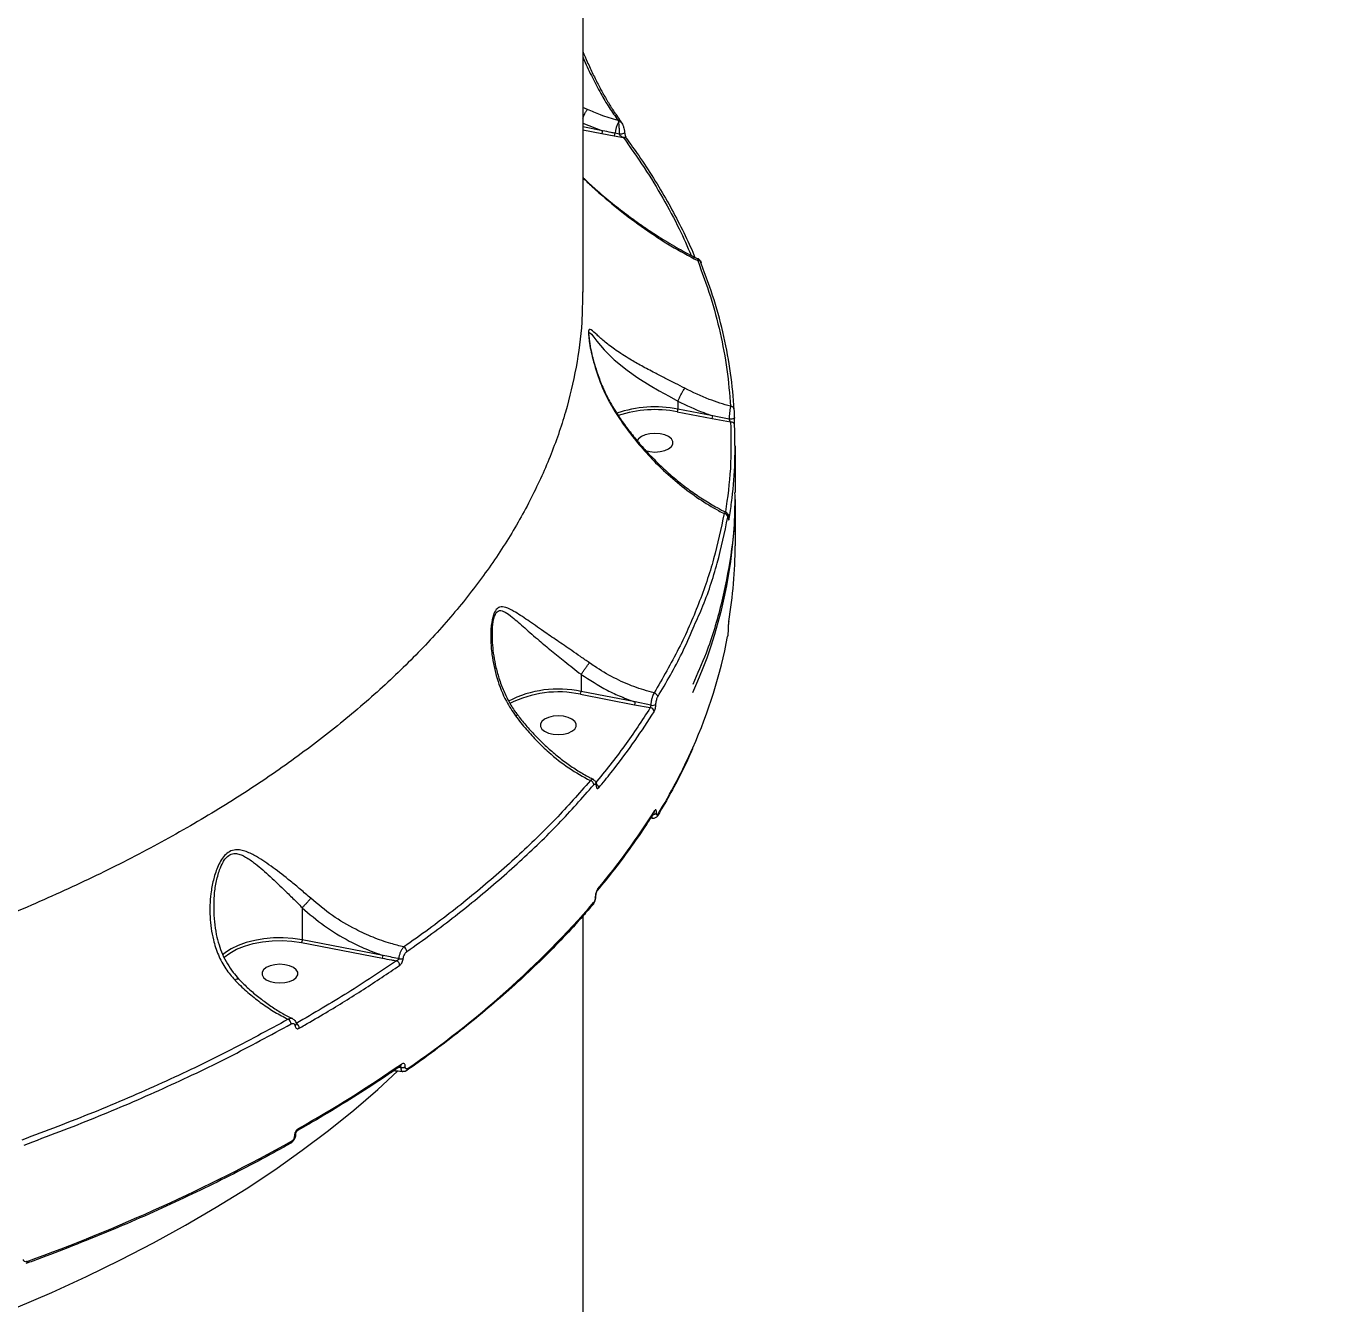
# Model space of a CAD drawing. Header units: millimetres. Extents: x -4781 to 5098, y -4410 to 4664.
# Drawn here: x -1336.9 to -1009.2, y 28 to 346.7 of the extents above; entities that cross this region are included whole.
import ezdxf

# ---------------------------------------------------------------- set-up
doc = ezdxf.new("R2010")
doc.units = ezdxf.units.MM
for name, color, linetype in [('DIKOM_ОБЪЕКТ', 7, 'Continuous'), ('DIKOM_РАЗМЕР_ЗОНА', 7, 'Continuous'), ('DIKOM_РАЗМЕР_ОБЪЕКТА', 7, 'Continuous')]:
    doc.layers.add(name, color=color, linetype=linetype)
doc.styles.add('style1', font='arial.ttf', dxfattribs={"width": 0.8})
doc.dimstyles.new('1-50', dxfattribs={"dimtxt": 300, "dimasz": 200, "dimexe": 100, "dimexo": 0, "dimgap": 100, "dimtad": 1, "dimtxsty": 'style1', "dimcen": 200, "dimclrd": 7, "dimclre": 7, "dimclrt": 7, "dimadec": 1, "dimazin": 2, "dimtfac": 1, "dimtmove": 0, "dimatfit": 2, "dimfxl": 0, "dimlwd": 25, "dimlwe": 18, "dimarcsym": 0})

# ---------------------------------------------------------------- blocks, each defined once
blk = doc.blocks.new('*D54')
at = {"layer": 'Defpoints', "color": 0, "transparency": 16777216}
for p in [(2534.93, 1098.4), (-3331.22, 763.4), (2534.93, -3200.56)]:
    blk.add_point(p, dxfattribs=at)
at = {"layer": 'DIKOM_РАЗМЕР_ОБЪЕКТА', "color": 7, "lineweight": 18, "transparency": 16777216}
for p, q in [((2534.93, 1098.4), (2534.93, -3300.56)), ((-3331.22, 763.4), (-3331.22, -3300.56))]:
    blk.add_line(p, q, dxfattribs=at)
at = {"layer": 'DIKOM_РАЗМЕР_ОБЪЕКТА', "color": 7, "lineweight": 25, "transparency": 16777216}
blk.add_line((-3131.22, -3200.56), (2334.93, -3200.56), dxfattribs=at)
at = {"layer": 'DIKOM_РАЗМЕР_ОБЪЕКТА', "color": 7, "transparency": 16777216}
for points in [[(-3131.22, -3167.23), (-3131.22, -3233.9), (-3331.22, -3200.56)], [(2334.93, -3167.23), (2334.93, -3233.9), (2534.93, -3200.56)]]:
    blk.add_solid(points, dxfattribs=at)
at = {"layer": 'DIKOM_РАЗМЕР_ОБЪЕКТА', "color": 7, "transparency": 16777216, "insert": (941.13, -2947.39), "char_height": 300, "attachment_point": 5, "style": 'style1'}
blk.add_mtext('5870', dxfattribs=at)
blk = doc.blocks.new('*D57')
at = {"layer": 'Defpoints', "color": 0, "transparency": 16777216}
for p in [(4034.06, 1180.11), (-4781.22, 856.14), (4034.06, -4310.06)]:
    blk.add_point(p, dxfattribs=at)
at = {"layer": 'DIKOM_РАЗМЕР_ЗОНА', "color": 7, "lineweight": 18, "transparency": 16777216}
for p, q in [((4034.06, 1180.11), (4034.06, -4410.06)), ((-4781.22, 856.14), (-4781.22, -4410.06))]:
    blk.add_line(p, q, dxfattribs=at)
at = {"layer": 'DIKOM_РАЗМЕР_ЗОНА', "color": 7, "lineweight": 25, "transparency": 16777216}
blk.add_line((-4581.22, -4310.06), (3834.06, -4310.06), dxfattribs=at)
at = {"layer": 'DIKOM_РАЗМЕР_ЗОНА', "color": 7, "transparency": 16777216}
for points in [[(-4581.22, -4276.72), (-4581.22, -4343.39), (-4781.22, -4310.06)], [(3834.06, -4276.72), (3834.06, -4343.39), (4034.06, -4310.06)]]:
    blk.add_solid(points, dxfattribs=at)
at = {"layer": 'DIKOM_РАЗМЕР_ЗОНА', "color": 7, "transparency": 16777216, "insert": (-1490.8, -4056.88), "char_height": 300, "attachment_point": 5, "style": 'style1'}
blk.add_mtext('8820', dxfattribs=at)

msp = doc.modelspace()

# ---------------------------------------------------------------- linework, layer by layer
at = {"layer": 'DIKOM_ОБЪЕКТ', "color": 7, "linetype": 'Continuous', "lineweight": 15}
for p, q in [((-1198.081, 578.392), (-1198.081, 280.343)), ((-1196.948, 325.909), (-1198.081, 326.388)), ((-1198.081, 322.502), (-1193.148, 320.632)), ((-1193.148, 320.632), (-1198.081, 321.585)), ((-1189.303, 323.212), (-1189.217, 322.788)), ((-1198.081, 320.882), (-1193.323, 319.962)), ((-1193.323, 319.962), (-1190.224, 319.373)), ((-1190.224, 319.373), (-1187.968, 318.946)), ((-1188.994, 319.783), (-1190.053, 319.994)), ((-1187.655, 320.215), (-1187.654, 320.201)), ((-1196.567, 269.569), (-1196.568, 269.677)), ((-1174.373, 253.161), (-1174.374, 253.157)), ((-1174.374, 253.157), (-1174.374, 251.205)), ((-1174.549, 250.535), (-1165.82, 248.847)), ((-1165.644, 249.517), (-1174.374, 251.205)), ((-1165.82, 248.847), (-1161.198, 247.972)), ((-1160.081, 242.017), (-1160.081, 230.373)), ((-1160.081, 228.659), (-1160.081, 217.087)), ((-1220.652, 194.532), (-1220.639, 195.25)), ((-1161.839, 196.052), (-1161.844, 196.005)), ((-1161.844, 196.005), (-1161.844, 195.916)), ((-1161.839, 195.963), (-1161.844, 195.916)), ((-1161.839, 196.052), (-1161.839, 195.963)), ((-1198.497, 185.027), (-1198.497, 180.743)), ((-1184.991, 178.131), (-1198.497, 180.743)), ((-1198.67, 180.073), (-1185.166, 177.462)), ((-1185.166, 177.462), (-1181.246, 176.721)), ((-1181.139, 177.339), (-1184.991, 178.131)), ((-1180.603, 149.051), (-1181.231, 149.117)), ((-1180.248, 150.656), (-1180.247, 150.658)), ((-1179.686, 150.436), (-1179.686, 150.483)), ((-1194.971, 129.481), (-1194.971, 129.412)), ((-1194.888, 129.687), (-1194.888, 129.618)), ((-1290.049, 126.533), (-1290.045, 127.002)), ((-1268.113, 126.809), (-1268.113, 118.81)), ((-1198.081, 124.716), (-1198.081, -137.394)), ((-1268.285, 118.139), (-1248.088, 114.234)), ((-1247.913, 114.904), (-1268.113, 118.81)), ((-1243.51, 86.94), (-1244.065, 86.959)), ((-1243.892, 87.076), (-1243.51, 87.008)), ((-1243.51, 87.008), (-1243.51, 86.94)), ((-1242.379, 87.121), (-1242.379, 87.189)), ((-1270.052, 69.87), (-1270.052, 69.823)), ((-1269.791, 70.217), (-1269.791, 70.171))]:
    msp.add_line(p, q, dxfattribs=at)
at = {"layer": 'DIKOM_ОБЪЕКТ', "color": 7, "linetype": 'Continuous', "lineweight": 15, "flags": 128}
for points in [[(-1188.589, 322.939), (-1188.596, 322.947), (-1188.647, 323.006)], [(-1187.654, 320.201), (-1187.676, 320.118), (-1187.773, 320.015), (-1187.942, 319.922), (-1188.168, 319.848), (-1188.434, 319.797), (-1188.717, 319.775), (-1188.994, 319.783)], [(-1196.568, 269.677), (-1196.571, 269.894), (-1196.557, 270.006), (-1196.4, 270.261), (-1195.933, 269.871), (-1195.338, 269.102), (-1194.612, 268.147), (-1192.729, 265.932), (-1190.23, 263.488), (-1187.019, 260.885), (-1184.359, 259.024), (-1181.282, 257.091), (-1178.995, 255.752), (-1176.555, 254.378), (-1174.374, 253.162), (-1174.373, 253.161), (-1174.373, 253.161)], [(-1160.239, 249.054), (-1160.262, 248.963), (-1160.342, 248.876), (-1160.475, 248.799), (-1160.653, 248.736), (-1160.866, 248.69), (-1161.1, 248.666), (-1161.343, 248.664), (-1161.579, 248.684)], [(-1180.081, 240.485), (-1178.813, 240.578), (-1177.648, 240.853), (-1176.68, 241.285), (-1175.988, 241.84), (-1175.627, 242.472), (-1175.627, 243.132), (-1175.988, 243.765), (-1176.68, 244.32), (-1177.648, 244.752), (-1178.813, 245.026), (-1180.081, 245.12), (-1181.349, 245.026), (-1182.514, 244.752), (-1183.482, 244.32), (-1184.174, 243.765), (-1184.512, 243.206)], [(-1182.434, 240.827), (-1181.349, 240.578), (-1180.081, 240.485)], [(-1161.57, 223.813), (-1161.59, 223.981), (-1161.636, 224.121)], [(-1204.204, 170.023), (-1202.936, 170.117), (-1201.771, 170.391), (-1200.803, 170.823), (-1200.111, 171.378), (-1199.75, 172.011), (-1199.75, 172.671), (-1200.111, 173.304), (-1200.803, 173.859), (-1201.771, 174.291), (-1202.936, 174.565), (-1204.204, 174.659), (-1205.472, 174.565), (-1206.637, 174.291), (-1207.605, 173.859), (-1208.297, 173.304), (-1208.658, 172.671), (-1208.658, 172.011), (-1208.297, 171.378), (-1207.605, 170.823), (-1206.637, 170.391), (-1205.472, 170.117), (-1204.204, 170.023)], [(-1287.67, 114.362), (-1287.56, 114.462), (-1286.169, 115.518), (-1284.479, 116.451), (-1282.529, 117.238), (-1280.366, 117.861), (-1278.042, 118.304), (-1275.614, 118.558), (-1273.139, 118.614), (-1270.676, 118.474), (-1268.285, 118.139)], [(-1268.113, 118.81), (-1270.447, 119.142), (-1272.85, 119.295), (-1275.27, 119.265), (-1277.656, 119.053), (-1279.956, 118.663), (-1282.121, 118.104), (-1284.103, 117.388), (-1285.861, 116.53), (-1286.951, 115.845)], [(-1286.951, 115.845), (-1287.356, 115.549), (-1287.979, 115.033)], [(-1273.663, 108.061), (-1272.395, 108.155), (-1271.23, 108.429), (-1270.262, 108.861), (-1269.57, 109.416), (-1269.209, 110.049), (-1269.209, 110.708), (-1269.57, 111.341), (-1270.262, 111.896), (-1271.23, 112.328), (-1272.395, 112.602), (-1273.663, 112.696), (-1274.931, 112.602), (-1276.096, 112.328), (-1277.064, 111.896), (-1277.757, 111.341), (-1278.118, 110.708), (-1278.118, 110.049), (-1277.757, 109.416), (-1277.064, 108.861), (-1276.096, 108.429), (-1274.931, 108.155), (-1273.663, 108.061)], [(-1339.536, 27.004), (-1330.598, 30.854), (-1321.891, 34.842), (-1313.425, 38.965), (-1305.207, 43.219), (-1297.245, 47.6), (-1289.546, 52.105), (-1282.117, 56.728), (-1274.965, 61.465), (-1268.097, 66.313), (-1261.52, 71.266), (-1255.238, 76.32), (-1249.259, 81.471), (-1244.3, 86.035)]]:
    msp.add_lwpolyline(points, dxfattribs=at)
at = {"layer": 'DIKOM_ОБЪЕКТ', "color": 7, "linetype": 'Continuous', "lineweight": 15}
for centre, radius, start, end in [((-1181.997, 319.105), 8.104, 152.97456, 173.7077), ((-1189.185, 322.44), 0.781, 46.45669, 98.69548), ((-1188.939, 322.09), 0.752, 35.60322, 111.70006), ((-1194.46, 320.618), 1.312, 329.99402, 0.59414), ((-1191.367, 320.022), 1.314, 330.40401, 358.76576), ((-1187.772, 318.182), 0.788, 40.19552, 104.40957), ((-1169.334, 287.441), 0.807, 2.66763, 96.55209), ((-1180.063, 222.346), 29.414, 78.84819, 109.05696), ((-1180.041, 222.129), 28.931, 79.05814, 108.54353), ((-1175.685, 251.191), 1.312, 329.99286, 0.61438), ((-1166.955, 249.502), 1.31, 329.9797, 0.62753), ((-1161.189, 250.978), 0.906, 4.12024, 91.37797), ((-1161.119, 247.052), 0.924, 4.63799, 94.91993), ((-1278.035, 229.244), 117.955, 335.60847, 359.71576), ((-1162.864, 224.136), 0.978, 4.65591, 87.17782), ((-1272.585, 217.13), 112.504, 350.33656, 359.9785), ((-1283.729, 217.29), 123.892, 335.90504, 349.39475), ((-1204.246, 154.308), 27.053, 77.72905, 117.26014), ((-1204.178, 153.966), 26.682, 78.08499, 117.00152), ((-1199.824, 180.728), 1.328, 330.42056, 0.6259), ((-1180.5, 179.298), 1.102, 4.55578, 79.41258), ((-1186.301, 178.117), 1.31, 329.97994, 0.60727), ((-1180.721, 178.891), 1.607, 254.92906, 303.00914), ((-1181.402, 175.621), 1.112, 4.62984, 81.92614), ((-1302.132, 225.237), 143.936, 328.51745, 336.0079), ((-1196.51, 157.385), 1.168, 4.14319, 75.0265), ((-1195.084, 157.347), 0.436, 324.67581, 3.19176), ((-1195.232, 156.65), 1.127, 3.3857, 61.80426), ((-1326.838, 242.834), 173.052, 319.96295, 327.96154), ((-1180.835, 151.024), 0.692, 328.31756, 0.61523), ((-1180.515, 151.198), 1.126, 264.81116, 317.39762), ((-1180.506, 151.232), 1.11, 265.79763, 317.60117), ((-1180.076, 150.061), 0.692, 328.64826, 0.59923), ((-1194.987, 131.489), 0.644, 319.12574, 2.03121), ((-1380.528, 288.944), 245.263, 304.45461, 319.01555), ((-1196.054, 128.074), 0.672, 320.34114, 1.0898), ((-1195.2, 129.693), 0.312, 317.23396, 359.61295), ((-1195.203, 129.626), 0.316, 317.45321, 357.92252), ((-1249.223, 114.89), 1.31, 329.9797, 0.62753), ((-1243.307, 115.816), 1.331, 2.90294, 64.84231), ((-1245.119, 112.353), 1.329, 2.65042, 66.64236), ((-1243.539, 115.979), 1.935, 255.70608, 290.12004), ((-1272.295, 97.77), 1.433, 2.16815, 59.26344), ((-1270.114, 97.738), 0.522, 301.07926, 2.97021), ((-1270.248, 96.712), 1.415, 1.99809, 61.59676), ((-1438.206, 370.673), 343.489, 299.50459, 304.56721), ((-1243.923, 87.786), 0.605, 307.77996, 3.50012), ((-1243.182, 88.587), 1.612, 258.28991, 299.87933), ((-1243.182, 88.516), 1.61, 258.25873, 299.91051), ((-1242.371, 86.668), 0.602, 307.84101, 3.64605), ((-1270.214, 70.264), 0.425, 292.31248, 354.24724), ((-1270.215, 70.218), 0.427, 292.37132, 353.66286), ((-1269.607, 71.676), 0.57, 304.26329, 5.24771), ((-1491.222, 466.162), 454.629, 289.86876, 299.01179), ((-1271.301, 68.529), 0.572, 304.29165, 5.15291), ((-1337.231, 38.519), 0.528, 302.85444, 8.34085)]:
    msp.add_arc(centre, radius, start, end, dxfattribs=at)
for points, knots in [([(-1198.081, 340.364), (-1197.713, 339.5), (-1196.886, 337.561), (-1195.556, 334.732), (-1194.106, 331.855), (-1192.634, 329.164), (-1191.157, 326.691), (-1189.815, 324.619), (-1188.983, 323.495), (-1188.631, 323.018)], [0, 0, 0, 0, 0.120727, 0.2712977, 0.4235267, 0.5770636, 0.7314447, 0.8861019, 1, 1, 1, 1]), ([(-1198.081, 339.033), (-1197.969, 338.765), (-1197.202, 336.932), (-1195.696, 333.85), (-1193.612, 329.883), (-1191.456, 326.247), (-1190.039, 324.25), (-1189.303, 323.212)], [0, 0, 0, 0, 0.04015469, 0.27508602, 0.51076887, 0.74569262, 1, 1, 1, 1]), ([(-1198.081, 323.77), (-1198.03, 323.896), (-1197.873, 324.279), (-1197.566, 324.906), (-1197.245, 325.483), (-1197.045, 325.782), (-1196.963, 325.89), (-1196.948, 325.909)], [0, 0, 0, 0, 0.14521407, 0.44110756, 0.73708586, 0.95309242, 1, 1, 1, 1]), ([(-1189.303, 323.212), (-1190.753, 323.631), (-1193.332, 324.377), (-1195.847, 325.443), (-1196.948, 325.909)], [0, 0, 0, 0, 0.5623986, 1, 1, 1, 1]), ([(-1189.217, 322.788), (-1189.185, 322.583), (-1189.115, 322.132), (-1189.044, 321.321), (-1188.999, 320.491), (-1188.996, 320.023), (-1188.994, 319.783)], [0, 0, 0, 0, 0.2543186, 0.5586714, 0.7734544, 1, 1, 1, 1]), ([(-1188.6, 322.93), (-1188.559, 322.883), (-1188.459, 322.768), (-1188.382, 322.621), (-1188.336, 322.535)], [0, 0, 0, 0, 0.4127573, 1, 1, 1, 1]), ([(-1188.342, 322.518), (-1188.255, 322.362), (-1188.056, 322.007), (-1187.836, 321.317), (-1187.682, 320.666), (-1187.673, 320.32), (-1187.67, 320.214)], [0, 0, 0, 0, 0.254547, 0.5783819, 0.8706219, 1, 1, 1, 1]), ([(-1190.053, 319.994), (-1190.366, 320.057), (-1191.398, 320.264), (-1192.429, 320.481), (-1193.148, 320.632)], [0, 0, 0, 0, 0.3030037, 1, 1, 1, 1]), ([(-1188.994, 319.783), (-1188.984, 319.754), (-1188.964, 319.699), (-1188.889, 319.587), (-1188.736, 319.421), (-1188.453, 319.204), (-1188.181, 319.045), (-1188.005, 318.963), (-1187.968, 318.946)], [0, 0, 0, 0, 0.0643895, 0.117934, 0.2690387, 0.5294563, 0.8996023, 1, 1, 1, 1]), ([(-1187.968, 318.946), (-1186.202, 316.45), (-1182.669, 311.459), (-1178.06, 303.836), (-1174.115, 296.533), (-1171.998, 291.733), (-1171.03, 289.536)], [0, 0, 0, 0, 0.2595088, 0.5190183, 0.7799495, 1, 1, 1, 1]), ([(-1187.653, 320.202), (-1187.651, 320.168), (-1187.646, 320.076), (-1187.629, 319.969), (-1187.618, 319.901)], [0, 0, 0, 0, 0.3648874, 1, 1, 1, 1]), ([(-1187.618, 319.901), (-1187.617, 319.898), (-1187.604, 319.804), (-1187.552, 319.589), (-1187.451, 319.255), (-1187.313, 318.921), (-1187.19, 318.717), (-1187.165, 318.685), (-1187.163, 318.682)], [0, 0, 0, 0, 0.00560557, 0.16548479, 0.37316512, 0.64691443, 0.97690134, 1, 1, 1, 1]), ([(-1187.193, 318.672), (-1186.164, 317.256), (-1183.78, 313.976), (-1180.398, 308.773), (-1176.992, 303.086), (-1173.927, 297.363), (-1171.627, 292.682), (-1170.461, 289.896), (-1170.103, 289.041)], [0, 0, 0, 0, 0.1467691, 0.3397779, 0.5321774, 0.7237739, 0.9153278, 1, 1, 1, 1]), ([(-1198.081, 308.978), (-1197.019, 307.982), (-1194.75, 305.856), (-1191.114, 302.794), (-1187.157, 299.703), (-1182.952, 296.685), (-1178.586, 293.8), (-1174.151, 291.178), (-1171.075, 289.472), (-1169.484, 288.726), (-1169.357, 288.666)], [0, 0, 0, 0, 0.11755076, 0.25100531, 0.39017041, 0.53539782, 0.68821767, 0.83914845, 0.98724303, 1, 1, 1, 1]), ([(-1198.081, 308.923), (-1197.338, 308.193), (-1194.459, 305.362), (-1189.32, 301.068), (-1182.716, 296.13), (-1176.109, 291.819), (-1171.652, 289.434), (-1169.426, 288.243)], [0, 0, 0, 0, 0.08303635, 0.32183861, 0.54775799, 0.7740632, 1, 1, 1, 1]), ([(-1169.341, 288.698), (-1169.344, 288.708), (-1169.357, 288.757), (-1169.389, 288.554), (-1169.418, 288.305), (-1169.426, 288.243)], [0, 0, 0, 0, 0.1661465, 0.79006226, 1, 1, 1, 1]), ([(-1169.333, 288.718), (-1169.258, 288.675), (-1169.093, 288.58), (-1168.902, 288.368), (-1168.717, 288.088), (-1168.623, 287.841), (-1168.566, 287.69)], [0, 0, 0, 0, 0.1555362, 0.3416109, 0.5985707, 1, 1, 1, 1]), ([(-1169.426, 288.243), (-1168.318, 285.253), (-1166.104, 279.273), (-1163.725, 270.202), (-1161.984, 261.07), (-1161.469, 254.945), (-1161.211, 251.883)], [0, 0, 0, 0, 0.249101, 0.4981994, 0.7490985, 1, 1, 1, 1]), ([(-1160.286, 251.043), (-1160.543, 254.089), (-1161.055, 260.183), (-1162.79, 269.312), (-1165.174, 278.426), (-1167.41, 284.461), (-1168.528, 287.479)], [0, 0, 0, 0, 0.2490996, 0.4981987, 0.7490995, 1, 1, 1, 1]), ([(-1198.179, 280.421), (-1198.191, 277.896), (-1198.22, 271.619), (-1199.594, 261.606), (-1202.213, 250.418), (-1206.071, 239.313), (-1211.099, 228.343), (-1217.292, 217.558), (-1224.628, 207.006), (-1233.115, 196.709), (-1242.712, 186.675), (-1253.389, 176.922), (-1265.094, 167.497), (-1277.775, 158.442), (-1291.39, 149.796), (-1305.933, 141.581), (-1321.359, 133.8), (-1337.623, 126.467), (-1354.649, 119.616), (-1372.357, 113.277), (-1391.043, 107.37), (-1410.708, 101.95), (-1431.321, 97.053), (-1452.48, 92.79), (-1474.122, 89.2), (-1496.146, 86.228), (-1511.069, 84.827), (-1518.527, 84.127)], [0, 0, 0, 0, 0.0269382, 0.0669715, 0.107132, 0.1473575, 0.1875821, 0.2277423, 0.2677753, 0.3076757, 0.3477029, 0.3877943, 0.4278853, 0.467912, 0.5078123, 0.5476175, 0.5875486, 0.6275442, 0.6675392, 0.7074701, 0.7472755, 0.7893141, 0.83139, 0.8734289, 0.9156067, 0.9578222, 1, 1, 1, 1]), ([(-1172.613, 256.386), (-1173.403, 256.795), (-1175.06, 257.652), (-1177.603, 258.926), (-1180.468, 260.379), (-1183.451, 261.957), (-1186.765, 263.843), (-1189.88, 265.865), (-1192.585, 267.892), (-1194.63, 269.773), (-1195.857, 270.923), (-1196.457, 271.196), (-1196.673, 270.745), (-1196.68, 269.695), (-1196.486, 267.997), (-1196.123, 265.955), (-1195.339, 262.531), (-1193.844, 257.856), (-1191.865, 253.575), (-1190.518, 251.326), (-1190.242, 250.865)], [0, 0, 0, 0, 0.0399714, 0.083837, 0.1277332, 0.1889322, 0.25023, 0.335039, 0.4199794, 0.5024357, 0.5846114, 0.6297409, 0.6580807, 0.6869129, 0.7179993, 0.7532878, 0.788724, 0.8822442, 0.9758697, 1, 1, 1, 1]), ([(-1196.576, 269.677), (-1196.576, 269.614), (-1196.576, 269.449), (-1196.539, 268.926), (-1196.445, 268.118), (-1196.272, 267.016), (-1195.996, 265.611), (-1195.586, 263.854), (-1194.97, 261.645), (-1194.064, 258.917), (-1192.824, 255.891), (-1191.485, 253.143), (-1190.485, 251.56), (-1190.099, 250.949)], [0, 0, 0, 0, 0.0254576, 0.0661813, 0.1166721, 0.1770997, 0.2465494, 0.3319189, 0.439831, 0.5731445, 0.7384376, 0.8991356, 1, 1, 1, 1]), ([(-1174.373, 253.161), (-1174.276, 253.385), (-1174.081, 253.833), (-1173.699, 254.602), (-1173.3, 255.334), (-1172.936, 255.938), (-1172.719, 256.253), (-1172.627, 256.368), (-1172.613, 256.386)], [0, 0, 0, 0, 0.1975638, 0.395199, 0.5927714, 0.7903242, 0.9681209, 1, 1, 1, 1]), ([(-1161.211, 251.883), (-1162.997, 252.415), (-1166.876, 253.572), (-1170.602, 255.4), (-1172.613, 256.386)], [0, 0, 0, 0, 0.4604849, 1, 1, 1, 1]), ([(-1174.374, 253.157), (-1172.243, 252.14), (-1169.373, 250.77), (-1166.409, 249.774), (-1165.644, 249.517)], [0, 0, 0, 0, 0.7421943, 1, 1, 1, 1]), ([(-1190.127, 250.931), (-1190.136, 250.927), (-1190.147, 250.922), (-1190.228, 250.873), (-1190.242, 250.865)], [0, 0, 0, 0, 0.82569354, 1, 1, 1, 1]), ([(-1190.242, 250.865), (-1189.808, 250.18), (-1188.39, 247.943), (-1185.746, 244.331), (-1182.246, 240.188), (-1178.299, 236.144), (-1173.918, 232.295), (-1169.134, 228.762), (-1165.401, 226.467), (-1163.289, 225.361), (-1162.816, 225.114)], [0, 0, 0, 0, 0.0601165, 0.1962326, 0.3328156, 0.4690621, 0.6303304, 0.7921136, 0.9534353, 1, 1, 1, 1]), ([(-1190.103, 250.946), (-1189.904, 250.619), (-1189.072, 249.252), (-1187.418, 246.925), (-1185.137, 243.963), (-1182.643, 241.07), (-1179.966, 238.265), (-1177.122, 235.577), (-1174.135, 233.039), (-1171.024, 230.666), (-1167.822, 228.504), (-1164.91, 226.746), (-1163.073, 225.83), (-1162.329, 225.458)], [0, 0, 0, 0, 0.0284447, 0.1187812, 0.2118305, 0.3077042, 0.4062864, 0.5072849, 0.6101675, 0.714591, 0.8211116, 0.9275296, 1, 1, 1, 1]), ([(-1161.579, 248.684), (-1162.684, 248.904), (-1164.041, 249.175), (-1165.394, 249.463), (-1165.644, 249.517)], [0, 0, 0, 0, 0.81479798, 1, 1, 1, 1]), ([(-1161.211, 251.883), (-1161.225, 251.823), (-1161.275, 251.605), (-1161.363, 251.085), (-1161.46, 250.305), (-1161.538, 249.469), (-1161.565, 248.947), (-1161.579, 248.684)], [0, 0, 0, 0, 0.0902917, 0.3322421, 0.5590352, 0.7776394, 1, 1, 1, 1]), ([(-1160.239, 249.054), (-1160.24, 249.215), (-1160.242, 249.537), (-1160.251, 250.052), (-1160.263, 250.536), (-1160.276, 250.863), (-1160.284, 251.004), (-1160.286, 251.043)], [0, 0, 0, 0, 0.2167815, 0.433506, 0.6620461, 0.9080703, 1, 1, 1, 1]), ([(-1161.198, 247.972), (-1161.118, 244.096), (-1160.963, 236.608), (-1161.983, 229.137), (-1162.475, 225.533)], [0, 0, 0, 0, 0.5175495, 1, 1, 1, 1]), ([(-1161.579, 248.684), (-1161.571, 248.637), (-1161.562, 248.582), (-1161.526, 248.466), (-1161.469, 248.331), (-1161.367, 248.16), (-1161.273, 248.043), (-1161.214, 247.988), (-1161.198, 247.972)], [0, 0, 0, 0, 0.1525112, 0.1827857, 0.3870338, 0.623884, 0.8957217, 1, 1, 1, 1]), ([(-1161.57, 223.813), (-1161.515, 224.155), (-1161.239, 225.866), (-1160.603, 230.599), (-1159.994, 238.032), (-1160.13, 244.093), (-1160.198, 247.127)], [0, 0, 0, 0, 0.0441419, 0.2207118, 0.6100132, 1, 1, 1, 1]), ([(-1160.198, 247.127), (-1160.2, 247.164), (-1160.206, 247.3), (-1160.216, 247.613), (-1160.227, 248.081), (-1160.235, 248.583), (-1160.238, 248.897), (-1160.239, 249.054)], [0, 0, 0, 0, 0.0918753, 0.3354951, 0.5630758, 0.7814183, 1, 1, 1, 1]), ([(-1160.211, 230.415), (-1160.172, 229.31), (-1159.991, 224.095), (-1161.005, 214.768), (-1163.373, 202.493), (-1166.577, 191.724), (-1169.488, 185.122), (-1170.631, 182.53)], [0, 0, 0, 0, 0.0686256, 0.3239792, 0.579545, 0.8349009, 1, 1, 1, 1]), ([(-1162.816, 225.114), (-1163.608, 221.347), (-1165.193, 213.813), (-1169.06, 202.575), (-1173.934, 191.398), (-1178.176, 184.054), (-1180.298, 180.382)], [0, 0, 0, 0, 0.2485977, 0.4971941, 0.7485965, 1, 1, 1, 1]), ([(-1170.573, 196.534), (-1169.825, 198.165), (-1167.362, 203.533), (-1164.34, 212.768), (-1162.706, 220.4), (-1161.889, 224.216)], [0, 0, 0, 0, 0.1792033, 0.5896007, 1, 1, 1, 1]), ([(-1162.348, 225.419), (-1162.392, 225.441), (-1162.508, 225.5), (-1162.682, 225.318), (-1162.797, 225.143), (-1162.816, 225.114)], [0, 0, 0, 0, 0.3333559, 0.8892256, 1, 1, 1, 1]), ([(-1162.336, 225.436), (-1162.304, 225.424), (-1162.184, 225.378), (-1162.03, 225.226), (-1161.889, 225.029), (-1161.811, 224.838), (-1161.768, 224.66), (-1161.737, 224.446), (-1161.732, 224.217), (-1161.728, 224.07)], [0, 0, 0, 0, 0.0528675, 0.1988897, 0.3263735, 0.4414473, 0.5511271, 0.7094839, 1, 1, 1, 1]), ([(-1161.889, 224.216), (-1161.865, 224.326), (-1161.824, 224.519), (-1161.775, 224.525), (-1161.744, 224.375), (-1161.733, 224.172), (-1161.73, 224.041), (-1161.729, 224.019)], [0, 0, 0, 0, 0.3277279, 0.5739209, 0.7796608, 0.9627214, 1, 1, 1, 1]), ([(-1161.729, 224.019), (-1161.729, 223.991), (-1161.726, 223.852), (-1161.713, 223.641), (-1161.681, 223.489), (-1161.631, 223.503), (-1161.592, 223.703), (-1161.57, 223.813)], [0, 0, 0, 0, 0.0441356, 0.2245544, 0.4337537, 0.6874886, 1, 1, 1, 1]), ([(-1161.724, 224.046), (-1161.723, 224.006), (-1161.721, 223.901), (-1161.713, 223.821), (-1161.713, 223.816), (-1161.712, 223.814)], [0, 0, 0, 0, 0.2930553, 0.758418, 1, 1, 1, 1]), ([(-1196.451, 187.912), (-1197.188, 188.429), (-1198.66, 189.463), (-1201.388, 191.324), (-1204.526, 193.464), (-1208.262, 196.016), (-1211.905, 198.588), (-1214.965, 200.624), (-1217.211, 201.796), (-1218.683, 201.998), (-1219.75, 201.291), (-1220.521, 199.738), (-1221.014, 197.093), (-1221.127, 193.708), (-1220.754, 189.195), (-1219.628, 183.976), (-1217.615, 178.784), (-1215.67, 175.869), (-1214.869, 174.667)], [0, 0, 0, 0, 0.0404308, 0.0808809, 0.1509587, 0.2211458, 0.3139219, 0.4066897, 0.4680959, 0.5184382, 0.5509367, 0.585739, 0.6308286, 0.6892198, 0.7478288, 0.8412597, 0.9345781, 1, 1, 1, 1]), ([(-1220.639, 195.25), (-1220.641, 195.789), (-1220.646, 197.208), (-1220.329, 199.002), (-1219.883, 200.085), (-1219.428, 200.705), (-1218.897, 200.992), (-1218.18, 200.901), (-1217.147, 200.437), (-1215.38, 199.087), (-1212.639, 196.637), (-1209.351, 193.748), (-1205.936, 190.917), (-1203.088, 188.59), (-1200.517, 186.685), (-1199.253, 185.466), (-1198.495, 185.033), (-1198.495, 185.033)], [0, 0, 0, 0, 0.0398709, 0.1051023, 0.142472, 0.1535177, 0.1988442, 0.2352219, 0.2726492, 0.3661047, 0.5091567, 0.6558018, 0.7642883, 0.8752509, 0.9371659, 0.9999538, 1, 1, 1, 1]), ([(-1161.677, 198.245), (-1161.68, 198.227), (-1161.703, 198.094), (-1161.741, 197.8), (-1161.786, 197.325), (-1161.818, 196.858), (-1161.839, 196.402), (-1161.842, 196.137), (-1161.844, 196.005)], [0, 0, 0, 0, 0.039286, 0.2871964, 0.4951606, 0.6709535, 0.8351738, 1, 1, 1, 1]), ([(-1220.689, 195.248), (-1220.694, 195.155), (-1220.73, 194.419), (-1220.671, 192.776), (-1220.449, 190.279), (-1219.943, 187.408), (-1219.153, 184.352), (-1218.051, 181.273), (-1216.632, 178.361), (-1215.391, 176.235), (-1214.532, 175.162), (-1214.318, 174.894)], [0, 0, 0, 0, 0.01375609, 0.10825406, 0.23193621, 0.36537669, 0.51032407, 0.66566728, 0.81351719, 0.95352665, 1, 1, 1, 1]), ([(-1179.402, 179.386), (-1177.259, 183.02), (-1173.919, 188.683), (-1171.456, 194.463), (-1170.573, 196.534)], [0, 0, 0, 0, 0.6416804, 1, 1, 1, 1]), ([(-1161.844, 195.916), (-1161.845, 195.83), (-1161.846, 195.659), (-1161.86, 195.365), (-1161.881, 195.069), (-1161.911, 194.772), (-1161.936, 194.586), (-1161.951, 194.502), (-1161.954, 194.489)], [0, 0, 0, 0, 0.1674926, 0.3345768, 0.5092475, 0.7131209, 0.9578069, 1, 1, 1, 1]), ([(-1198.495, 185.033), (-1198.356, 185.231), (-1198.077, 185.628), (-1197.582, 186.329), (-1197.098, 187.009), (-1196.735, 187.519), (-1196.538, 187.793), (-1196.467, 187.89), (-1196.451, 187.912)], [0, 0, 0, 0, 0.2114213, 0.4229567, 0.6343999, 0.8459332, 0.964791, 1, 1, 1, 1]), ([(-1180.298, 180.382), (-1181.985, 180.866), (-1185.391, 181.844), (-1190.406, 184.115), (-1194.072, 186.249), (-1196.036, 187.622), (-1196.451, 187.912)], [0, 0, 0, 0, 0.2991635, 0.6039835, 0.9163438, 1, 1, 1, 1]), ([(-1198.495, 185.033), (-1198.496, 185.032), (-1198.497, 185.03), (-1198.497, 185.028), (-1198.497, 185.027)], [0, 0, 0, 0, 0.6479981, 1, 1, 1, 1]), ([(-1198.497, 185.027), (-1196.362, 183.639), (-1193.153, 181.552), (-1188.548, 179.415), (-1186.18, 178.56), (-1184.991, 178.131)], [0, 0, 0, 0, 0.4971392, 0.7475328, 1, 1, 1, 1]), ([(-1180.298, 180.382), (-1180.318, 180.35), (-1180.429, 180.175), (-1180.632, 179.737), (-1180.871, 178.987), (-1181.058, 178.144), (-1181.112, 177.608), (-1181.139, 177.339)], [0, 0, 0, 0, 0.0531647, 0.2899594, 0.5268507, 0.7633215, 1, 1, 1, 1]), ([(-1181.139, 177.339), (-1181.141, 177.285), (-1181.146, 177.177), (-1181.168, 177.007), (-1181.199, 176.854), (-1181.227, 176.764), (-1181.243, 176.728), (-1181.246, 176.721)], [0, 0, 0, 0, 0.2351092, 0.471504, 0.708133, 0.9455979, 1, 1, 1, 1]), ([(-1180.294, 175.71), (-1180.282, 175.73), (-1180.218, 175.836), (-1180.105, 176.101), (-1179.976, 176.552), (-1179.881, 177.06), (-1179.858, 177.382), (-1179.846, 177.543)], [0, 0, 0, 0, 0.054629, 0.2913696, 0.5278227, 0.7640268, 1, 1, 1, 1]), ([(-1179.846, 177.543), (-1179.834, 177.705), (-1179.811, 178.03), (-1179.715, 178.54), (-1179.587, 178.995), (-1179.475, 179.26), (-1179.413, 179.366), (-1179.402, 179.386)], [0, 0, 0, 0, 0.236323, 0.4728444, 0.7099281, 0.9468802, 1, 1, 1, 1]), ([(-1214.377, 174.846), (-1214.401, 174.857), (-1214.453, 174.882), (-1214.682, 174.772), (-1214.843, 174.682), (-1214.869, 174.667)], [0, 0, 0, 0, 0.4255205, 0.9080083, 1, 1, 1, 1]), ([(-1214.869, 174.667), (-1213.979, 173.523), (-1212.259, 171.311), (-1209.472, 168.304), (-1205.974, 164.984), (-1201.553, 161.469), (-1198.005, 159.507), (-1196.208, 158.513)], [0, 0, 0, 0, 0.16479255, 0.31844408, 0.47351441, 0.73330828, 1, 1, 1, 1]), ([(-1214.336, 174.88), (-1213.677, 174.041), (-1212.28, 172.263), (-1209.972, 169.728), (-1207.464, 167.247), (-1204.832, 164.945), (-1202.107, 162.836), (-1199.316, 160.967), (-1197.075, 159.628), (-1195.773, 159.008), (-1195.417, 158.839)], [0, 0, 0, 0, 0.1204333, 0.2551317, 0.3915453, 0.5294025, 0.6683381, 0.807873, 0.9474227, 1, 1, 1, 1]), ([(-1181.246, 176.721), (-1183.324, 173.525), (-1187.486, 167.125), (-1192.51, 160.892), (-1195.025, 157.771)], [0, 0, 0, 0, 0.4994492, 1, 1, 1, 1]), ([(-1194.106, 156.717), (-1193.845, 157.032), (-1192.535, 158.611), (-1189.405, 162.531), (-1184.939, 168.527), (-1181.843, 173.315), (-1180.294, 175.71)], [0, 0, 0, 0, 0.0507641, 0.253848, 0.6266938, 1, 1, 1, 1]), ([(-1170.72, 166.424), (-1171.388, 164.935), (-1172.923, 161.511), (-1175.637, 156.302), (-1177.953, 152.227), (-1179.263, 150.067), (-1179.484, 149.702)], [0, 0, 0, 0, 0.2646368, 0.6081221, 0.9337322, 1, 1, 1, 1]), ([(-1196.208, 158.513), (-1199.042, 155.303), (-1204.711, 148.882), (-1214.391, 139.507), (-1224.935, 130.346), (-1234.509, 122.868), (-1240.654, 118.503), (-1242.742, 117.02)], [0, 0, 0, 0, 0.2203122, 0.4406215, 0.6630842, 0.8855476, 1, 1, 1, 1]), ([(-1241.978, 115.883), (-1239.886, 117.369), (-1233.767, 121.716), (-1224.242, 129.152), (-1213.697, 138.299), (-1203.952, 147.723), (-1198.213, 154.22), (-1195.344, 157.469)], [0, 0, 0, 0, 0.1144535, 0.3347649, 0.5550758, 0.7775386, 1, 1, 1, 1]), ([(-1195.457, 158.736), (-1195.561, 158.766), (-1195.785, 158.828), (-1196.061, 158.622), (-1196.208, 158.513)], [0, 0, 0, 0, 0.4703797, 1, 1, 1, 1]), ([(-1195.442, 158.721), (-1195.357, 158.683), (-1195.144, 158.587), (-1194.908, 158.286), (-1194.714, 157.881), (-1194.674, 157.554), (-1194.652, 157.371)], [0, 0, 0, 0, 0.1596232, 0.3985554, 0.6625348, 1, 1, 1, 1]), ([(-1195.344, 157.469), (-1195.273, 157.539), (-1195.129, 157.679), (-1194.938, 157.669), (-1194.798, 157.494), (-1194.743, 157.259), (-1194.73, 157.113), (-1194.728, 157.095)], [0, 0, 0, 0, 0.2478837, 0.4959186, 0.7364835, 0.9671056, 1, 1, 1, 1]), ([(-1194.648, 157.378), (-1194.647, 157.36), (-1194.644, 157.306), (-1194.634, 157.279), (-1194.638, 157.288), (-1194.638, 157.289)], [0, 0, 0, 0, 0.3210124, 0.9335789, 1, 1, 1, 1]), ([(-1194.728, 157.095), (-1194.727, 157.078), (-1194.714, 156.929), (-1194.658, 156.691), (-1194.515, 156.512), (-1194.322, 156.503), (-1194.178, 156.645), (-1194.106, 156.717)], [0, 0, 0, 0, 0.0299157, 0.2617531, 0.5039395, 0.7519942, 1, 1, 1, 1]), ([(-1179.686, 150.483), (-1179.688, 150.574), (-1179.694, 150.804), (-1179.748, 151.077), (-1179.851, 151.236), (-1179.988, 151.237), (-1180.091, 151.1), (-1180.143, 151.031)], [0, 0, 0, 0, 0.1407615, 0.3552572, 0.5700294, 0.7849379, 1, 1, 1, 1]), ([(-1180.246, 150.66), (-1180.875, 149.665), (-1182.695, 146.784), (-1185.942, 142.056), (-1190.042, 136.516), (-1193.016, 132.881), (-1194.496, 131.074)], [0, 0, 0, 0, 0.1499006, 0.434281, 0.7187034, 1, 1, 1, 1]), ([(-1180.908, 149.622), (-1180.887, 149.521), (-1180.835, 149.273), (-1180.719, 149.105), (-1180.624, 149.121), (-1180.596, 149.126)], [0, 0, 0, 0, 0.3303751, 0.8042833, 1, 1, 1, 1]), ([(-1179.493, 149.707), (-1179.519, 149.66), (-1179.605, 149.503), (-1179.838, 149.279), (-1180.199, 149.117), (-1180.48, 149.057), (-1180.609, 149.101), (-1180.614, 149.103)], [0, 0, 0, 0, 0.12818481, 0.4350461, 0.70854728, 0.98929112, 1, 1, 1, 1]), ([(-1179.384, 150.069), (-1179.418, 150.023), (-1179.485, 149.931), (-1179.576, 149.931), (-1179.644, 150.038), (-1179.681, 150.22), (-1179.685, 150.375), (-1179.686, 150.436)], [0, 0, 0, 0, 0.2142752, 0.4284281, 0.6429652, 0.8576586, 1, 1, 1, 1]), ([(-1265.984, 129.175), (-1266.829, 129.914), (-1268.521, 131.392), (-1271.681, 133.987), (-1275.36, 136.884), (-1278.988, 139.351), (-1281.634, 140.712), (-1283.379, 141.231), (-1284.792, 141.335), (-1286.214, 140.93), (-1287.492, 139.88), (-1288.489, 138.471), (-1289.484, 136.417), (-1290.341, 133.682), (-1291.067, 129.545), (-1291.262, 124.528), (-1290.54, 119.363), (-1289.11, 115.024), (-1287.358, 111.595), (-1285.708, 109.686), (-1284.93, 108.785)], [0, 0, 0, 0, 0.0519314, 0.1038918, 0.1951551, 0.2864046, 0.3437026, 0.3731359, 0.4024743, 0.4366836, 0.4671131, 0.4969773, 0.5269698, 0.5808954, 0.6349565, 0.7265941, 0.8181316, 0.8810612, 0.9438924, 1, 1, 1, 1]), ([(-1290.045, 127.002), (-1290.06, 127.944), (-1290.094, 129.985), (-1289.603, 133.103), (-1288.9, 135.936), (-1288.027, 137.954), (-1287.153, 139.253), (-1286.123, 140.145), (-1284.871, 140.418), (-1283.643, 140.17), (-1282.104, 139.476), (-1279.768, 137.855), (-1276.565, 135.058), (-1273.271, 131.945), (-1270.424, 129.155), (-1268.875, 127.624), (-1268.108, 126.831), (-1268.106, 126.829)], [0, 0, 0, 0, 0.0678947, 0.1472394, 0.2277761, 0.2806182, 0.3117423, 0.3526342, 0.3988806, 0.4398015, 0.4821489, 0.566604, 0.702848, 0.8425748, 0.9207181, 0.9997616, 1, 1, 1, 1]), ([(-1194.344, 131.512), (-1194.4, 131.437), (-1194.524, 131.269), (-1194.701, 130.884), (-1194.851, 130.416), (-1194.951, 129.923), (-1194.964, 129.628), (-1194.971, 129.481)], [0, 0, 0, 0, 0.1742289, 0.3896708, 0.5957629, 0.7979848, 1, 1, 1, 1]), ([(-1265.984, 129.175), (-1265.997, 129.158), (-1266.135, 128.983), (-1266.455, 128.589), (-1266.998, 127.973), (-1267.584, 127.344), (-1267.932, 127.001), (-1268.106, 126.829)], [0, 0, 0, 0, 0.0261581, 0.263062, 0.5086769, 0.7542915, 1, 1, 1, 1]), ([(-1242.742, 117.02), (-1243.832, 117.293), (-1246.413, 117.94), (-1250.452, 119.381), (-1255.364, 121.635), (-1260.71, 124.772), (-1264.211, 127.695), (-1265.984, 129.175)], [0, 0, 0, 0, 0.13016957, 0.30814032, 0.48828109, 0.7408524, 1, 1, 1, 1]), ([(-1194.893, 129.615), (-1194.892, 129.578), (-1194.882, 129.347), (-1194.959, 128.867), (-1195.169, 128.233), (-1195.351, 127.821), (-1195.528, 127.665), (-1195.545, 127.651)], [0, 0, 0, 0, 0.0550829, 0.3414777, 0.6395286, 0.967073, 1, 1, 1, 1]), ([(-1194.971, 129.412), (-1194.975, 129.315), (-1194.983, 129.121), (-1195.05, 128.797), (-1195.148, 128.493), (-1195.264, 128.244), (-1195.345, 128.136), (-1195.382, 128.087)], [0, 0, 0, 0, 0.2038062, 0.4080593, 0.6134791, 0.8264704, 1, 1, 1, 1]), ([(-1194.5, 131.068), (-1194.502, 131.066), (-1194.506, 131.061), (-1194.559, 130.984), (-1194.637, 130.828), (-1194.735, 130.58), (-1194.82, 130.271), (-1194.872, 129.973), (-1194.889, 129.772), (-1194.887, 129.702), (-1194.886, 129.69)], [0, 0, 0, 0, 0.0604905, 0.1705954, 0.3103269, 0.472345, 0.6569956, 0.8237164, 0.96812, 1, 1, 1, 1]), ([(-1290.146, 126.997), (-1290.153, 126.859), (-1290.21, 125.623), (-1290.051, 123.329), (-1289.613, 120.305), (-1288.918, 117.59), (-1288.007, 115.131), (-1286.819, 112.832), (-1285.472, 110.794), (-1284.408, 109.645), (-1283.939, 109.139)], [0, 0, 0, 0, 0.0212026, 0.1899376, 0.3524939, 0.491881, 0.6219505, 0.7592144, 0.8938441, 1, 1, 1, 1]), ([(-1268.106, 126.829), (-1268.108, 126.827), (-1268.112, 126.821), (-1268.113, 126.813), (-1268.113, 126.809)], [0, 0, 0, 0, 0.4074007, 1, 1, 1, 1]), ([(-1268.113, 126.809), (-1266.305, 125.263), (-1262.643, 122.13), (-1257.169, 118.835), (-1252.214, 116.439), (-1249.351, 115.418), (-1247.913, 114.904)], [0, 0, 0, 0, 0.30015, 0.6082261, 0.8030951, 1, 1, 1, 1]), ([(-1195.536, 127.646), (-1196.358, 126.691), (-1198.741, 123.923), (-1202.905, 119.393), (-1208.118, 114.084), (-1213.615, 108.853), (-1219.388, 103.701), (-1225.431, 98.634), (-1231.744, 93.656), (-1237.297, 89.517), (-1240.782, 87.054), (-1242.002, 86.192)], [0, 0, 0, 0, 0.0652912, 0.1892525, 0.3132288, 0.4372168, 0.561218, 0.6852228, 0.8092357, 0.9332534, 1, 1, 1, 1]), ([(-1268.113, 118.81), (-1268.115, 118.759), (-1268.119, 118.657), (-1268.148, 118.487), (-1268.192, 118.328), (-1268.236, 118.22), (-1268.268, 118.164), (-1268.281, 118.145), (-1268.285, 118.139)], [0, 0, 0, 0, 0.2145687, 0.4294487, 0.644132, 0.858658, 0.9550208, 1, 1, 1, 1]), ([(-1244.017, 114.104), (-1244.096, 114.12), (-1245.395, 114.375), (-1246.694, 114.648), (-1247.913, 114.904)], [0, 0, 0, 0, 0.0607927, 1, 1, 1, 1]), ([(-1242.742, 117.02), (-1242.788, 116.976), (-1242.973, 116.798), (-1243.291, 116.36), (-1243.64, 115.655), (-1243.906, 114.867), (-1243.98, 114.359), (-1244.017, 114.104)], [0, 0, 0, 0, 0.0780951, 0.3140146, 0.5431575, 0.7710544, 1, 1, 1, 1]), ([(-1242.874, 114.162), (-1242.851, 114.315), (-1242.806, 114.622), (-1242.623, 115.09), (-1242.376, 115.504), (-1242.147, 115.757), (-1242.012, 115.858), (-1241.978, 115.883)], [0, 0, 0, 0, 0.2264189, 0.4527085, 0.6823987, 0.9207869, 1, 1, 1, 1]), ([(-1244.592, 113.573), (-1248.573, 110.898), (-1256.546, 105.541), (-1265.229, 100.487), (-1269.575, 97.957)], [0, 0, 0, 0, 0.49945096, 1, 1, 1, 1]), ([(-1268.834, 96.761), (-1268.387, 97.016), (-1266.153, 98.291), (-1260.72, 101.474), (-1252.716, 106.398), (-1246.767, 110.408), (-1243.791, 112.414)], [0, 0, 0, 0, 0.0507699, 0.2538579, 0.6267003, 1, 1, 1, 1]), ([(-1248.088, 114.234), (-1247.344, 114.092), (-1246.18, 113.871), (-1245.013, 113.652), (-1244.592, 113.573)], [0, 0, 0, 0, 0.63891385, 1, 1, 1, 1]), ([(-1244.017, 114.104), (-1244.028, 114.06), (-1244.041, 114.008), (-1244.095, 113.908), (-1244.18, 113.799), (-1244.339, 113.676), (-1244.483, 113.605), (-1244.57, 113.579), (-1244.592, 113.573)], [0, 0, 0, 0, 0.1728086, 0.1995532, 0.4136675, 0.6505315, 0.9118506, 1, 1, 1, 1]), ([(-1243.791, 112.414), (-1243.756, 112.44), (-1243.617, 112.542), (-1243.381, 112.801), (-1243.129, 113.223), (-1242.942, 113.698), (-1242.897, 114.007), (-1242.874, 114.162)], [0, 0, 0, 0, 0.0796128, 0.3195375, 0.5498496, 0.7748333, 1, 1, 1, 1]), ([(-1284.93, 108.785), (-1284.9, 108.803), (-1284.768, 108.886), (-1284.485, 109.039), (-1284.169, 109.151), (-1284.075, 109.08), (-1284.035, 109.049)], [0, 0, 0, 0, 0.0662844, 0.2940284, 0.6940614, 1, 1, 1, 1]), ([(-1284.93, 108.785), (-1284.698, 108.55), (-1283.512, 107.349), (-1281.279, 105.307), (-1278.154, 102.863), (-1274.901, 100.704), (-1272.68, 99.571), (-1271.562, 99.002)], [0, 0, 0, 0, 0.0563922, 0.28829934, 0.52277173, 0.76000643, 1, 1, 1, 1]), ([(-1284, 109.09), (-1283.273, 108.362), (-1281.732, 106.817), (-1279.258, 104.701), (-1276.632, 102.704), (-1273.956, 100.971), (-1271.91, 99.789), (-1270.766, 99.276), (-1270.52, 99.166)], [0, 0, 0, 0, 0.1729475, 0.3666728, 0.5606702, 0.7542941, 0.9471504, 1, 1, 1, 1]), ([(-1271.562, 99.002), (-1276.62, 96.251), (-1286.737, 90.75), (-1303.025, 83.014), (-1320.043, 75.64), (-1332.054, 71.119), (-1338.06, 68.859)], [0, 0, 0, 0, 0.2485949, 0.4971904, 0.7485946, 1, 1, 1, 1]), ([(-1270.535, 99.141), (-1270.535, 99.141), (-1270.672, 99.232), (-1271.009, 99.249), (-1271.378, 99.084), (-1271.562, 99.002)], [0, 0, 0, 0, 0.0008727, 0.5003574, 1, 1, 1, 1]), ([(-1270.527, 99.107), (-1270.401, 99.047), (-1270.094, 98.898), (-1269.781, 98.433), (-1269.603, 98.031), (-1269.603, 97.789), (-1269.603, 97.764)], [0, 0, 0, 0, 0.24154695, 0.59212155, 0.95779193, 1, 1, 1, 1]), ([(-1337.509, 67.612), (-1331.556, 69.852), (-1319.651, 74.331), (-1302.645, 81.686), (-1286.245, 89.461), (-1275.99, 95.036), (-1270.863, 97.824)], [0, 0, 0, 0, 0.2485949, 0.49718907, 0.7485944, 1, 1, 1, 1]), ([(-1270.863, 97.824), (-1270.748, 97.874), (-1270.518, 97.974), (-1270.21, 97.922), (-1269.976, 97.723), (-1269.874, 97.476), (-1269.849, 97.317), (-1269.844, 97.29)], [0, 0, 0, 0, 0.2378694, 0.4756632, 0.713618, 0.9516556, 1, 1, 1, 1]), ([(-1269.844, 97.29), (-1269.84, 97.264), (-1269.815, 97.105), (-1269.714, 96.86), (-1269.481, 96.662), (-1269.176, 96.61), (-1268.948, 96.711), (-1268.834, 96.761)], [0, 0, 0, 0, 0.0480496, 0.2857071, 0.5237058, 0.7617973, 1, 1, 1, 1]), ([(-1269.592, 97.772), (-1269.591, 97.762), (-1269.588, 97.74), (-1269.59, 97.746), (-1269.59, 97.749)], [0, 0, 0, 0, 0.46417561, 1, 1, 1, 1]), ([(-1243.553, 87.308), (-1244.769, 86.474), (-1248.298, 84.057), (-1254.334, 80.135), (-1261.68, 75.591), (-1266.764, 72.659), (-1269.287, 71.205)], [0, 0, 0, 0, 0.1499054, 0.4347221, 0.7195444, 1, 1, 1, 1]), ([(-1242.988, 85.888), (-1243.505, 85.96), (-1244.292, 86.07), (-1245.066, 86.09), (-1245.331, 86.097)], [0, 0, 0, 0, 0.6569536, 1, 1, 1, 1]), ([(-1243.634, 87.224), (-1243.618, 87.216), (-1243.57, 87.192), (-1243.538, 87.135), (-1243.514, 87.069), (-1243.511, 87.033), (-1243.51, 87.008)], [0, 0, 0, 0, 0.206148, 0.6123959, 0.7396506, 1, 1, 1, 1]), ([(-1243.554, 87.308), (-1243.548, 87.314), (-1243.542, 87.32), (-1243.553, 87.308), (-1243.553, 87.307)], [0, 0, 0, 0, 0.9746885, 1, 1, 1, 1]), ([(-1243.51, 86.94), (-1243.503, 86.842), (-1243.482, 86.559), (-1243.366, 86.191), (-1243.185, 85.942), (-1243.034, 85.945), (-1242.981, 85.946)], [0, 0, 0, 0, 0.1700537, 0.4897349, 0.8233326, 1, 1, 1, 1]), ([(-1242.379, 87.189), (-1242.382, 87.262), (-1242.391, 87.476), (-1242.488, 87.766), (-1242.699, 87.968), (-1242.99, 88.005), (-1243.21, 87.883), (-1243.319, 87.823)], [0, 0, 0, 0, 0.1083205, 0.3203887, 0.5431066, 0.7715813, 1, 1, 1, 1]), ([(-1242.009, 86.205), (-1242.056, 86.167), (-1242.241, 86.022), (-1242.583, 85.899), (-1242.873, 85.926), (-1242.986, 85.936)], [0, 0, 0, 0, 0.1750348, 0.6785467, 1, 1, 1, 1]), ([(-1241.77, 86.706), (-1241.841, 86.666), (-1241.984, 86.586), (-1242.173, 86.61), (-1242.309, 86.742), (-1242.372, 86.931), (-1242.377, 87.072), (-1242.379, 87.121)], [0, 0, 0, 0, 0.22883371, 0.45780635, 0.6784656, 0.88837045, 1, 1, 1, 1]), ([(-1269.791, 70.172), (-1269.791, 70.171), (-1269.754, 69.953), (-1269.882, 69.467), (-1270.186, 68.776), (-1270.59, 68.277), (-1270.903, 68.122), (-1270.989, 68.079)], [0, 0, 0, 0, 0.00059246, 0.27062888, 0.56826557, 0.88083074, 1, 1, 1, 1]), ([(-1270.052, 69.823), (-1270.056, 69.757), (-1270.064, 69.592), (-1270.146, 69.303), (-1270.3, 68.999), (-1270.503, 68.737), (-1270.655, 68.632), (-1270.731, 68.58)], [0, 0, 0, 0, 0.1421605, 0.3570742, 0.5716064, 0.7856768, 1, 1, 1, 1]), ([(-1269.04, 71.728), (-1269.153, 71.65), (-1269.381, 71.493), (-1269.684, 71.099), (-1269.914, 70.643), (-1270.035, 70.213), (-1270.048, 69.968), (-1270.052, 69.87)], [0, 0, 0, 0, 0.2150543, 0.429979, 0.6448071, 0.8592109, 1, 1, 1, 1]), ([(-1269.29, 71.203), (-1269.29, 71.203), (-1269.293, 71.202), (-1269.35, 71.163), (-1269.44, 71.075), (-1269.555, 70.927), (-1269.665, 70.73), (-1269.745, 70.521), (-1269.786, 70.334), (-1269.788, 70.256), (-1269.789, 70.22)], [0, 0, 0, 0, 0.0187056, 0.1419949, 0.2653413, 0.4099532, 0.567942, 0.7305602, 0.8740335, 1, 1, 1, 1]), ([(-1270.979, 68.056), (-1272.354, 67.292), (-1276.342, 65.075), (-1283.118, 61.49), (-1291.377, 57.344), (-1299.856, 53.318), (-1308.545, 49.414), (-1317.437, 45.634), (-1326.369, 42.047), (-1332.915, 39.556), (-1336.411, 38.272), (-1336.944, 38.076)], [0, 0, 0, 0, 0.06885, 0.199678, 0.3305034, 0.461328, 0.5921481, 0.7229649, 0.8537778, 0.977704, 1, 1, 1, 1]), ([(-1336.709, 38.595), (-1336.848, 38.558), (-1337.094, 38.492), (-1337.39, 38.56), (-1337.583, 38.71), (-1337.666, 38.894), (-1337.672, 39.023), (-1337.674, 39.062)], [0, 0, 0, 0, 0.3025766, 0.5347622, 0.7255938, 0.9171878, 1, 1, 1, 1])]:
    msp.add_open_spline(points, degree=3, knots=knots, dxfattribs=at)

# ---------------------------------------------------------------- dimensions: what is measured, and where the dimension line sits
at = {"layer": 'DIKOM_РАЗМЕР_ЗОНА'}
dim = msp.add_linear_dim(base=(4034.06, -4310.056), p1=(-4781.222, 856.139), p2=(4034.06, 1180.105), text='8820', dimstyle='1-50', dxfattribs=at)
dim.commit()
dim.dimension.update_dxf_attribs({"geometry": '*D57', "text_midpoint": (-1490.8, -4310.056), "dimtype": 160})
at = {"layer": 'DIKOM_РАЗМЕР_ОБЪЕКТА'}
dim = msp.add_linear_dim(base=(2534.928, -3200.563), p1=(-3331.222, 763.397), p2=(2534.928, 1098.401), text='5870', dimstyle='1-50', dxfattribs=at)
dim.commit()
dim.dimension.update_dxf_attribs({"geometry": '*D54', "text_midpoint": (941.132, -3200.563), "dimtype": 160})

doc.saveas('drawing.dxf')
